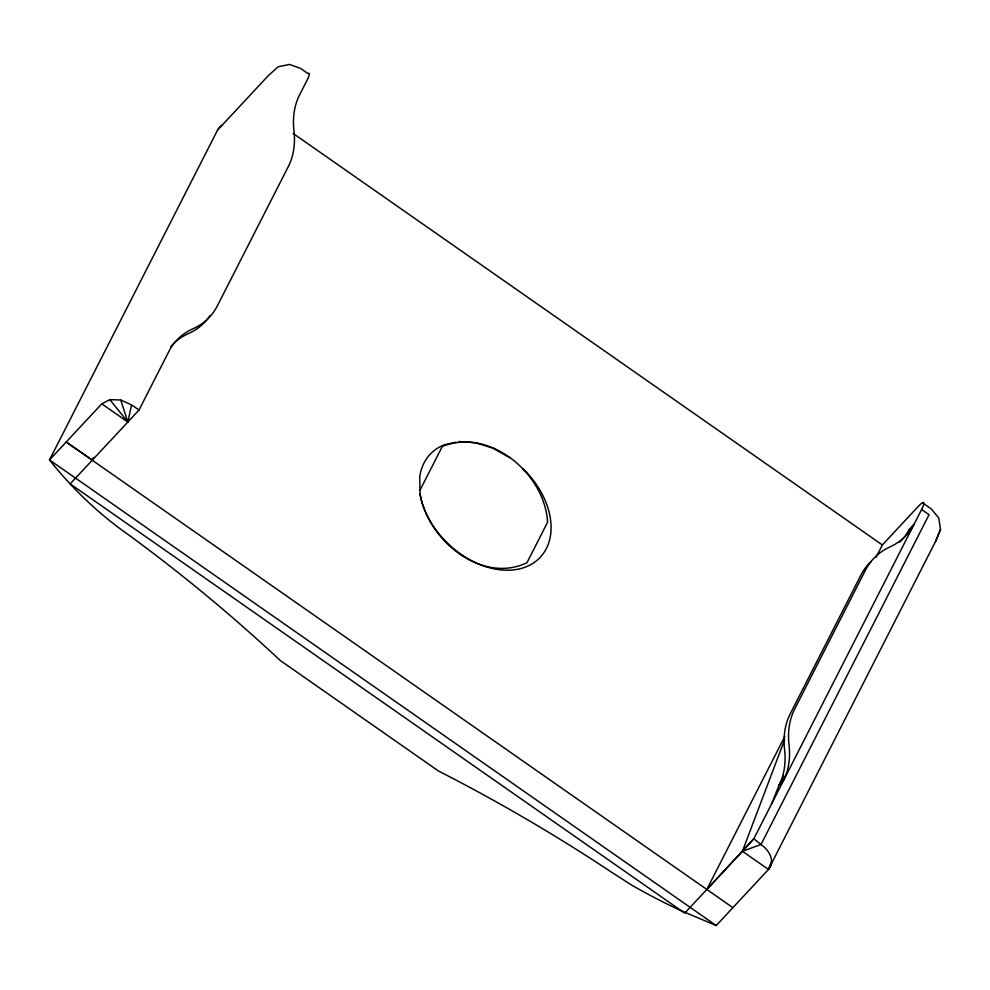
<?xml version="1.0" encoding="UTF-8"?>
<svg xmlns="http://www.w3.org/2000/svg" width="990" height="990" viewBox="0 0 990 990"><rect width="100%" height="100%" fill="white"/><g stroke="black" fill="none" stroke-linecap="round" stroke-linejoin="round"><path stroke-width="1.49" d="M419.995 490.223L419.995 493.614C427.395 539.166 480.682 584.595 526.952 562.741L547.569 522.262C545.032 473.963 490.05 427.296 442.295 446.453L419.995 490.223L419.698 477.007A75.389 53.002 43 0 1 444.436 444.733L456.006 442.245M922.507 502.772L931.293 508.971L938.755 517.918L940.5 529.378L936.119 540.293L768.488 869.468L716.203 925.551L681.689 910.949A429.326 299.314 27 0 1 631.632 885.085L612.105 872.561A1235.693 861.486 27 0 0 438.508 771.024L280.232 660.479A1235.693 861.486 27 0 0 128.898 535.083C98.852 514.095 72.258 488.627 49.5 459.929L101.784 403.846L109.841 399.626L120.731 400.01L131.534 404.922L127.858 422.049L92.33 460.09L66.181 442.035L732.885 907.657M92.206 460.263L70.166 483.887L684.734 913.164L742.413 851.264L784.6 739.777M876.076 557.259L882.35 544.958L917.94 506.781A22.943 3.218 -55.1 0 1 921.603 509.504L753.86 838.716L742.413 851.264L768.488 869.468L771.222 862.24M940.5 529.378L935.562 541.567M771.532 804.029L778.957 785.491L783.857 775.888M101.784 403.846L127.858 422.049L139.058 409.971L168.845 351.5A97.49 68.545 43 0 1 193.087 328.705A97.49 68.545 43 0 0 217.33 305.898L288.325 166.555A97.49 68.545 43 0 0 293.956 130.742A97.49 68.545 43 0 1 299.574 94.941L307.036 80.289A22.943 3.218 -55.1 0 0 307.94 73.557L300.49 68.36L289.513 64.449L278.14 66.751L268.377 75.587L217.565 130.098L49.5 459.929L716.203 925.551M92.33 460.09L93.728 457.331M784.785 736.436L706.798 889.503L753.86 838.716L760.988 844.532A22.943 15.989 27 0 1 768.488 869.468M906.89 534.414L909.686 528.92L914.141 524.156A102.081 71.763 43 0 1 889.899 546.95A102.02 71.725 43 0 0 865.285 570.475L794.648 709.1A97.49 68.545 43 0 0 789.03 744.913A97.49 68.545 43 0 1 783.412 780.714L778.957 785.491A97.49 68.545 43 0 0 784.575 749.678A97.49 68.545 43 0 1 790.206 713.877L860.842 575.252A102.02 71.725 43 0 1 871.076 561.441M742.413 851.264L760.988 844.532L929.053 514.701L921.603 509.504M459.088 441.503L475.806 442.753L493.02 448.247L509.689 457.665M131.534 404.922L139.058 409.971M293.127 133.452L882.35 544.958M522.893 468.876L524.7 470.374A75.389 53.002 43 0 1 519.107 568.978A75.389 53.002 43 0 1 420.007 493.639M109.841 399.626L127.858 422.049L120.731 400.01M909.674 528.92A102.081 71.763 43 0 1 899.539 542.285M170.614 346.884A97.49 68.545 43 0 1 188.644 333.469A97.49 68.545 43 0 0 210.029 315.562M217.565 130.098A22.943 16.125 43 0 1 222.49 125.099"/></g></svg>
